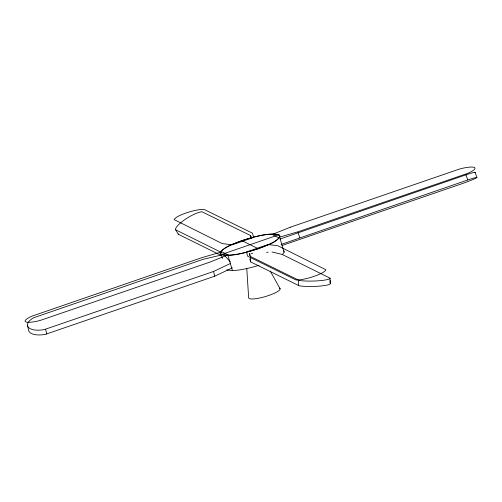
<?xml version="1.0" encoding="UTF-8"?>
<svg xmlns="http://www.w3.org/2000/svg" width="502" height="502" viewBox="0 0 502 502"><rect width="100%" height="100%" fill="white"/><g stroke="black" fill="none" stroke-linecap="round" stroke-linejoin="round"><path stroke-width="0.75" d="M223.013 254.658L202.902 259.371L33.722 317.728A17.049 7.586 -12.8 0 0 28.388 327.317A17.049 7.586 -12.8 0 0 44.226 329.613L213.582 271.457L230.65 263.381M27.441 325.145L28.526 329.908A17.049 7.586 -12.8 0 0 45.312 334.382L214.661 276.225L232.42 267.817M241.838 240.596C234.472 244.016 224.356 245.704 220.045 253.215L221.187 254.614C233.706 257.011 246.375 252.136 258.298 248.76C265.665 245.34 275.78 243.652 280.091 236.135L278.949 234.741C266.43 232.344 253.761 237.22 241.838 240.596L258.298 248.76M279.997 239.052L467.23 174.395A17.049 0.847 -19.6 0 1 474.867 172.638M281.107 244.443L469.063 179.528A17.049 0.847 -19.6 0 1 476.699 177.771A17.049 0.847 -19.6 0 1 463.158 183.299L282.049 245.478M221.187 254.614L278.949 234.741M251.144 253.372L252.688 253.272M266.581 252.349L268.124 252.242M221.1 254.112A30.747 6.288 -16.4 0 1 254.483 236.969A30.747 6.288 -16.4 0 1 276.018 240.514A30.747 6.288 -16.4 0 1 227.908 255.229L223.603 255.022L221.1 254.112L222.392 258.505M259.063 265.257A30.747 6.288 -16.4 0 1 232.432 270.603L226.879 269.938M271.984 251.985L282.08 254.407L330.002 278.127L330.278 283.73A17.049 2.435 -1.6 0 1 317.772 286.259A17.049 2.435 -1.6 0 1 299.217 285.795L250.667 261.906L249.751 258.875M249.663 255.794L249.601 253.479L250.517 256.509L299.066 280.398A17.049 2.435 -1.6 0 0 317.622 280.856A17.049 2.435 -1.6 0 0 330.128 278.328M251.584 237.415L250.398 235.482L201.886 211.725A17.049 4.305 -31.5 0 0 185.64 219.092A17.049 4.305 -31.5 0 0 175.43 229.452L178.361 234.283L220.723 255.248M175.6 229.784L221.432 252.468M223.76 254.489L230.324 261.912M330.278 283.73L330.065 280.436M270.239 271.036L280.122 288.838M178.191 233.951L178.361 234.283M475.074 172.286L476.9 177.419M465.944 174.821L467.776 179.961M298.012 232.621L299.845 237.753M250.398 235.482L251.195 238.155M279.558 236.8L284.082 252.173M227.908 255.229L232.432 270.603M213.582 271.457L214.661 276.225M45.651 329.256L46.736 334.018M246.746 268.256L248.666 297.868A16.371 3.345 -16.4 0 0 266.869 296.098A16.371 3.345 -16.4 0 0 279.476 288.123M298.433 280.229L298.583 285.625M250.517 256.509L250.667 261.906M283.561 250.617A30.747 6.288 -16.4 0 1 282.601 254.263M290.231 227.237L272.178 234.503L278.296 237.534L298.859 231.51L468.059 173.221A17.049 3.489 -16.4 0 0 474.403 167.473A17.049 3.489 -16.4 0 0 459.568 169.017L290.231 227.237M227.958 254.853L209.899 262.119L40.549 320.332A17.049 3.489 -16.4 0 1 25.721 321.87A17.049 3.489 -16.4 0 1 32.065 316.122L201.277 257.84L221.84 251.822L227.958 254.853M253.617 237.433L232.162 244.813L222.248 243.602L174.194 219.612A17.049 3.489 -16.4 0 1 186.06 212.992A17.049 3.489 -16.4 0 1 203.963 209.365L252.506 233.192L253.617 237.433M267.974 244.543L246.513 251.922L247.618 256.171L296.117 280.003A17.049 3.489 -16.4 0 0 314.026 276.376A17.049 3.489 -16.4 0 0 325.892 269.756L277.876 245.754L267.974 244.543"/></g></svg>
